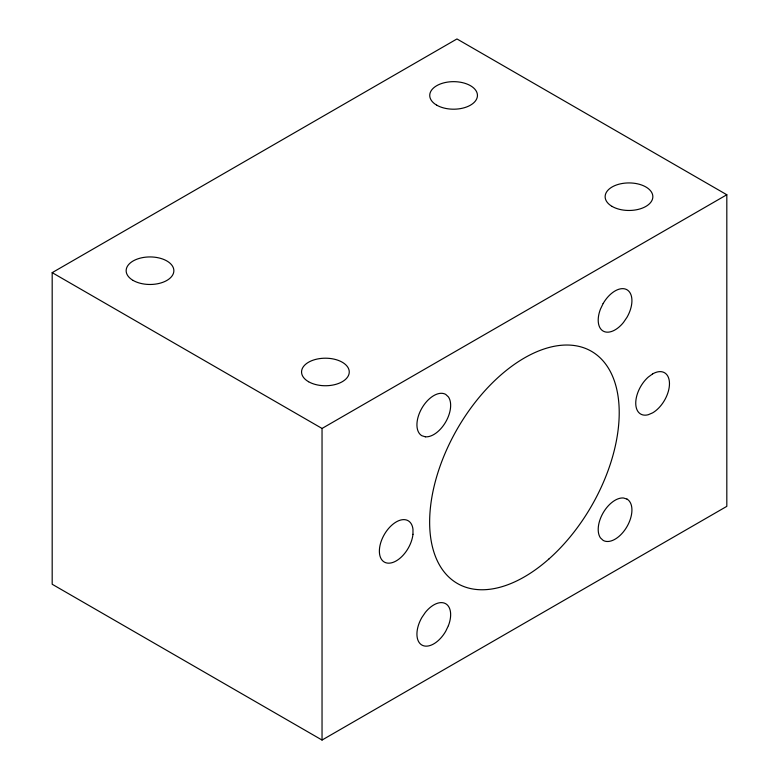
<?xml version="1.0" encoding="UTF-8"?>
<svg xmlns="http://www.w3.org/2000/svg" width="779" height="779" viewBox="0 0 779 779"><rect width="100%" height="100%" fill="white"/><g stroke="black" fill="none" stroke-linecap="round" stroke-linejoin="round"><path stroke-width="1.17" d="M52.183 272.65L456.961 38.95L726.817 194.75L726.817 506.35L322.039 740.05L52.183 584.25L52.183 272.65L322.039 428.45L726.817 194.75M322.039 428.45L322.039 740.05M448.392 625.693L445.715 631.272A23.847 13.769 -60 0 1 421.867 645.041A23.847 13.769 -60 0 1 421.867 617.504L425.353 612.391A23.847 13.769 -60 0 1 445.715 603.735A23.847 13.769 -60 0 1 448.392 625.693M603.141 303.528L600.463 309.107A23.847 13.769 -60 0 0 603.141 331.065A23.847 13.769 -60 0 0 623.502 322.409L626.988 317.296A23.847 13.769 -60 0 0 626.988 289.759A23.847 13.769 -60 0 0 603.141 303.528M652.607 373.92L648.245 377.104A23.847 13.769 -60 0 0 635.742 403.132A23.847 13.769 -60 0 0 648.245 414.73L652.607 412.87A23.847 13.769 -60 0 0 669.473 383.658A23.847 13.769 -60 0 0 652.607 373.92M425.353 436.805L421.867 435.724A23.847 13.769 -60 0 1 421.867 408.186A23.847 13.769 -60 0 1 445.715 394.408L448.392 396.901A23.847 13.769 -60 0 1 445.715 421.955A23.847 13.769 -60 0 1 425.353 436.805M626.988 499.076L623.502 497.995A23.847 13.769 -60 0 0 603.141 512.845A23.847 13.769 -60 0 0 600.463 537.899L603.141 540.383A23.847 13.769 -60 0 0 626.988 526.614A23.847 13.769 -60 0 0 626.988 499.076M412.967 534.297L412.967 529.204A23.847 13.769 -60 0 0 387.182 530.207A23.847 13.769 -60 0 0 387.182 563.061A23.847 13.769 -60 0 0 412.967 534.297M308.542 381.71A23.847 13.769 0 0 0 348.447 375.536A23.847 13.769 0 0 0 319.234 358.671A23.847 13.769 0 0 0 308.542 381.71M436.727 105.165A23.847 13.769 0 0 0 476.631 98.991A23.847 13.769 0 0 0 447.419 82.126A23.847 13.769 0 0 0 436.727 105.165M612.128 206.435A23.847 13.769 0 0 0 652.033 200.261A23.847 13.769 0 0 0 622.82 183.396A23.847 13.769 0 0 0 612.128 206.435M133.141 280.44A23.847 13.769 0 0 0 173.045 274.266A23.847 13.769 0 0 0 143.833 257.401A23.847 13.769 0 0 0 133.141 280.44M548.961 558.952A134.046 77.394 -60 0 0 591.456 351.31A134.046 77.394 -60 0 0 432.871 491.929A134.046 77.394 -60 0 0 548.961 558.952"/></g></svg>
